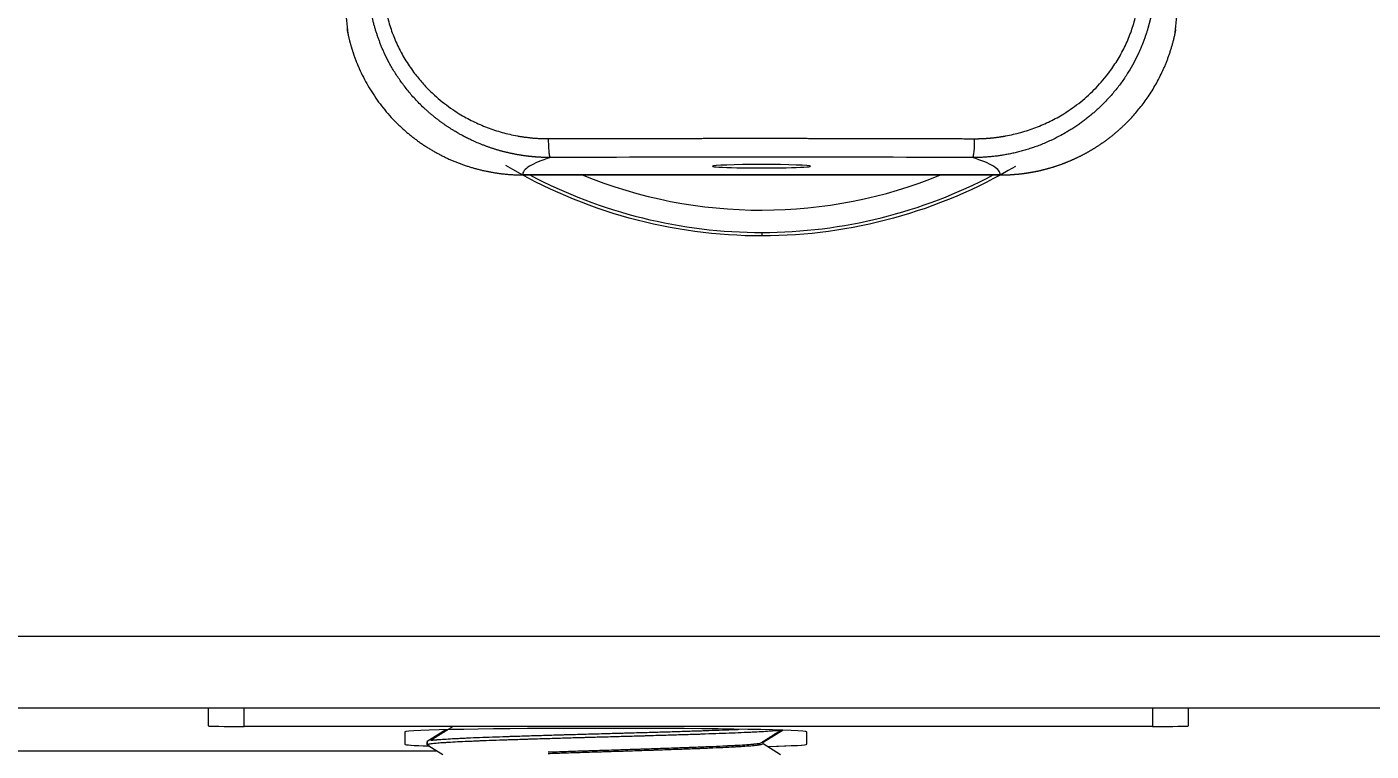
# Model space of a CAD drawing. Header units: millimetres. Extents: x 13235 to 13829, y -4257 to -3417.
# Drawn here: x 13432.03 to 13450.84, y -3957.23 to -3947.09 of the extents above; entities that cross this region are included whole.
import ezdxf

# ---------------------------------------------------------------- set-up
doc = ezdxf.new("R2010")
doc.units = ezdxf.units.MM
doc.header["$LTSCALE"] = 0.1
doc.layers.get('0').update_dxf_attribs({"lineweight": 15})
doc.layers.add('DIM', color=3, linetype='Continuous', lineweight=9)
doc.styles.add('ARIAL', font='arial.ttf')
doc.dimstyles.new('사본 ISO-25', dxfattribs={"dimtxt": 4, "dimasz": 3.5, "dimexe": 0.5, "dimexo": 0.625, "dimgap": 1.5, "dimtad": 1, "dimtih": 1, "dimtoh": 1, "dimdec": 1, "dimlfac": 4, "dimdsep": 46, "dimtxsty": 'ARIAL', "dimcen": 0, "dimclrd": 3, "dimclre": 3, "dimclrt": 3, "dimadec": 1, "dimazin": 0, "dimtfac": 1, "dimtdec": 1, "dimtmove": 0, "dimatfit": 3, "dimfxl": 1.25, "dimtfill": 1, "dimarcsym": 0})

# ---------------------------------------------------------------- blocks, each defined once
blk = doc.blocks.new('*D105')
at = {"layer": 'Defpoints', "color": 0, "transparency": 16777216}
for p in [(13444.485, -3661.544), (13548.025, -4163.6), (13562.32, -4163.6)]:
    blk.add_point(p, dxfattribs=at)
at = {"layer": 'DIM', "color": 3, "lineweight": -2, "transparency": 16777216}
for p, q in [((13445.11, -3661.544), (13562.82, -3661.544)), ((13562.32, -3665.044), (13562.32, -3909.631)), ((13562.32, -4160.1), (13562.32, -3917.875)), ((13548.65, -4163.6), (13562.82, -4163.6))]:
    blk.add_line(p, q, dxfattribs=at)
at = {"layer": 'DIM', "color": 3, "transparency": 16777216}
for points in [[(13561.736, -3665.044), (13562.903, -3665.044), (13562.32, -3661.544)], [(13561.736, -4160.1), (13562.903, -4160.1), (13562.32, -4163.6)]]:
    blk.add_solid(points, dxfattribs=at)
at = {"layer": 'DIM', "color": 3, "transparency": 16777216, "insert": (13562.32, -3913.753), "char_height": 4, "attachment_point": 5, "style": 'ARIAL', "bg_fill": 3, "box_fill_scale": 1.1, "bg_fill_color": 256, "bg_fill_true_color": 13158600, "bg_fill_transparency": 0}
blk.add_mtext('(2280)', dxfattribs=at)
blk = doc.blocks.new('*D95')
at = {"layer": 'Defpoints', "color": 0, "transparency": 16777216}
for p in [(13473.559, -3929.403), (13428.922, -4163.6), (13516.972, -4163.6)]:
    blk.add_point(p, dxfattribs=at)
at = {"layer": 'DIM', "color": 3, "lineweight": -2, "transparency": 16777216}
for p, q in [((13474.184, -3929.403), (13517.472, -3929.403)), ((13516.972, -3932.903), (13516.972, -4042.959)), ((13516.972, -4160.1), (13516.972, -4050.044)), ((13429.547, -4163.6), (13517.472, -4163.6))]:
    blk.add_line(p, q, dxfattribs=at)
at = {"layer": 'DIM', "color": 3, "transparency": 16777216}
for points in [[(13516.389, -3932.903), (13517.556, -3932.903), (13516.972, -3929.403)], [(13516.389, -4160.1), (13517.556, -4160.1), (13516.972, -4163.6)]]:
    blk.add_solid(points, dxfattribs=at)
at = {"layer": 'DIM', "color": 3, "transparency": 16777216, "insert": (13516.972, -4046.502), "char_height": 4, "attachment_point": 5, "style": 'ARIAL', "bg_fill": 3, "box_fill_scale": 1.1, "bg_fill_color": 256, "bg_fill_true_color": 13158600, "bg_fill_transparency": 0}
blk.add_mtext('977.5', dxfattribs=at)

msp = doc.modelspace()

# ---------------------------------------------------------------- linework, layer by layer
at = {"linetype": 'Continuous', "lineweight": 18}
msp.add_line((13438.97, -3949.166), (13438.97, -3949.165), dxfattribs=at)
at = {"linetype": 'Continuous', "lineweight": 13}
for p, q in [((13442.323, -3950.02), (13442.323, -3949.972)), ((13437.776, -3957.231), (13349.468, -3957.231))]:
    msp.add_line(p, q, dxfattribs=at)
at = {"linetype": 'Continuous', "lineweight": 18, "extrusion": (0, 0, -1)}
msp.add_arc((-13442.312, -3943.045), 6.975, 269.9175, 300.8688, dxfattribs=at)
at = {"linetype": 'Continuous', "lineweight": 13}
msp.add_arc((13442.312, -3943.045), 6.926, 242.0823, 270.0835, dxfattribs=at)
at = {"linetype": 'Continuous', "lineweight": 18}
msp.add_arc((13442.312, -3943.045), 6.614, 247.7304, 270.1013, dxfattribs=at)
for start_param, end_param in [(3.141593, 6.283185), (0, 3.141593)]:
    msp.add_ellipse((13442.312, -3949.044), major_axis=(-0.687, 0), ratio=0.034921, start_param=start_param, end_param=end_param, dxfattribs=at)
at = {"linetype": 'Continuous', "lineweight": 13}
for points, knots in [([(13437.015, -3946.508), (13437.015, -3946.512), (13437.015, -3946.519), (13437.015, -3946.53), (13437.016, -3946.541), (13437.017, -3946.552), (13437.017, -3946.563), (13437.018, -3946.574), (13437.019, -3946.585), (13437.02, -3946.596), (13437.02, -3946.607), (13437.021, -3946.618), (13437.022, -3946.629), (13437.023, -3946.64), (13437.025, -3946.651), (13437.026, -3946.662), (13437.027, -3946.673), (13437.028, -3946.684), (13437.03, -3946.695), (13437.031, -3946.706), (13437.032, -3946.716), (13437.034, -3946.727), (13437.035, -3946.738), (13437.037, -3946.749), (13437.039, -3946.76), (13437.04, -3946.771), (13437.042, -3946.782), (13437.044, -3946.793), (13437.046, -3946.803), (13437.048, -3946.814), (13437.05, -3946.825), (13437.052, -3946.836), (13437.054, -3946.847), (13437.056, -3946.858), (13437.058, -3946.868), (13437.061, -3946.879), (13437.063, -3946.89), (13437.065, -3946.901), (13437.068, -3946.911), (13437.07, -3946.922), (13437.073, -3946.933), (13437.083, -3946.975), (13437.103, -3947.049), (13437.137, -3947.152), (13437.176, -3947.254), (13437.22, -3947.353), (13437.269, -3947.45), (13437.323, -3947.545), (13437.382, -3947.637), (13437.44, -3947.721), (13437.498, -3947.795), (13437.553, -3947.862), (13437.611, -3947.926), (13437.672, -3947.988), (13437.75, -3948.061), (13437.845, -3948.143), (13437.962, -3948.231), (13438.073, -3948.304), (13438.178, -3948.365), (13438.275, -3948.415), (13438.374, -3948.461), (13438.475, -3948.502), (13438.578, -3948.539), (13438.683, -3948.571), (13438.789, -3948.598), (13438.869, -3948.615), (13438.921, -3948.624), (13438.945, -3948.628), (13438.969, -3948.632), (13438.994, -3948.635), (13439.018, -3948.638), (13439.042, -3948.641), (13439.066, -3948.644), (13439.09, -3948.647), (13439.115, -3948.649), (13439.139, -3948.651), (13439.163, -3948.653), (13439.188, -3948.654), (13439.212, -3948.656), (13439.236, -3948.657), (13439.261, -3948.657), (13439.285, -3948.658), (13439.31, -3948.658), (13439.326, -3948.658), (13439.334, -3948.658)], [0, 0, 0, 0, 0.003129, 0.006256, 0.009383, 0.012509, 0.015634, 0.018759, 0.021883, 0.025007, 0.02813, 0.031253, 0.034376, 0.037499, 0.040621, 0.043744, 0.046867, 0.04999, 0.053113, 0.056237, 0.059361, 0.062486, 0.065611, 0.068737, 0.071864, 0.074992, 0.078121, 0.08125, 0.084381, 0.087513, 0.090647, 0.093781, 0.096917, 0.100055, 0.103195, 0.106336, 0.109479, 0.112623, 0.11577, 0.118919, 0.12207, 0.125223, 0.156188, 0.187115, 0.218082, 0.249169, 0.280258, 0.311391, 0.342644, 0.37409, 0.39884, 0.423612, 0.448443, 0.47337, 0.49843, 0.540236, 0.581983, 0.623833, 0.655107, 0.686319, 0.717535, 0.748821, 0.780328, 0.811732, 0.843097, 0.874489, 0.881489, 0.888481, 0.895468, 0.902449, 0.909425, 0.916397, 0.923365, 0.930331, 0.937295, 0.944257, 0.951219, 0.958181, 0.965145, 0.972109, 0.979077, 0.986047, 0.993021, 1, 1, 1, 1]), ([(13439.36, -3948.922), (13439.355, -3948.922), (13439.347, -3948.922), (13439.334, -3948.922), (13439.321, -3948.922), (13439.308, -3948.922), (13439.295, -3948.922), (13439.282, -3948.921), (13439.268, -3948.921), (13439.255, -3948.921), (13439.241, -3948.92), (13439.227, -3948.919), (13439.213, -3948.919), (13439.199, -3948.918), (13439.185, -3948.917), (13439.171, -3948.916), (13439.156, -3948.915), (13439.142, -3948.914), (13439.127, -3948.913), (13439.112, -3948.911), (13439.097, -3948.91), (13439.082, -3948.908), (13439.067, -3948.907), (13439.051, -3948.905), (13439.036, -3948.903), (13439.02, -3948.901), (13439.004, -3948.899), (13438.988, -3948.897), (13438.972, -3948.894), (13438.956, -3948.892), (13438.94, -3948.889), (13438.923, -3948.887), (13438.907, -3948.884), (13438.89, -3948.881), (13438.873, -3948.878), (13438.856, -3948.874), (13438.839, -3948.871), (13438.822, -3948.867), (13438.805, -3948.864), (13438.787, -3948.86), (13438.77, -3948.856), (13438.752, -3948.852), (13438.734, -3948.848), (13438.716, -3948.843), (13438.698, -3948.838), (13438.68, -3948.834), (13438.662, -3948.829), (13438.643, -3948.824), (13438.625, -3948.818), (13438.606, -3948.813), (13438.588, -3948.807), (13438.569, -3948.801), (13438.55, -3948.795), (13438.531, -3948.789), (13438.512, -3948.782), (13438.493, -3948.776), (13438.474, -3948.769), (13438.454, -3948.762), (13438.435, -3948.755), (13438.395, -3948.739), (13438.337, -3948.716), (13438.265, -3948.683), (13438.201, -3948.653), (13438.147, -3948.625), (13438.1, -3948.6), (13438.062, -3948.578), (13438.032, -3948.56), (13438.01, -3948.547), (13437.996, -3948.538), (13437.984, -3948.531), (13437.971, -3948.523), (13437.955, -3948.513), (13437.94, -3948.503), (13437.924, -3948.493), (13437.909, -3948.482), (13437.894, -3948.472), (13437.879, -3948.462), (13437.865, -3948.452), (13437.851, -3948.442), (13437.836, -3948.431), (13437.822, -3948.421), (13437.809, -3948.411), (13437.795, -3948.401), (13437.782, -3948.391), (13437.769, -3948.38), (13437.756, -3948.37), (13437.743, -3948.36), (13437.73, -3948.35), (13437.718, -3948.34), (13437.706, -3948.33), (13437.693, -3948.32), (13437.682, -3948.31), (13437.67, -3948.3), (13437.658, -3948.29), (13437.647, -3948.28), (13437.636, -3948.27), (13437.625, -3948.26), (13437.614, -3948.25), (13437.564, -3948.204), (13437.479, -3948.12), (13437.367, -3947.992), (13437.268, -3947.862), (13437.18, -3947.73), (13437.103, -3947.599), (13437.055, -3947.502), (13437.028, -3947.443), (13437.017, -3947.42), (13437.007, -3947.397), (13436.998, -3947.374), (13436.988, -3947.351), (13436.979, -3947.328), (13436.97, -3947.305), (13436.961, -3947.281), (13436.953, -3947.258), (13436.945, -3947.235), (13436.937, -3947.211), (13436.929, -3947.188), (13436.921, -3947.164), (13436.914, -3947.141), (13436.907, -3947.117), (13436.9, -3947.093), (13436.894, -3947.07), (13436.887, -3947.046), (13436.881, -3947.022), (13436.876, -3946.998), (13436.87, -3946.975), (13436.865, -3946.951), (13436.86, -3946.927), (13436.855, -3946.903), (13436.851, -3946.88), (13436.846, -3946.856), (13436.842, -3946.832), (13436.838, -3946.808), (13436.835, -3946.785), (13436.832, -3946.761), (13436.828, -3946.737), (13436.826, -3946.713), (13436.823, -3946.69), (13436.821, -3946.666), (13436.819, -3946.643), (13436.817, -3946.619), (13436.815, -3946.596), (13436.814, -3946.572), (13436.812, -3946.549), (13436.812, -3946.533), (13436.811, -3946.525)], [0, 0, 0, 0, 0.003254, 0.006543, 0.009866, 0.013224, 0.016617, 0.020045, 0.023508, 0.027006, 0.03054, 0.034109, 0.037714, 0.041355, 0.045032, 0.048745, 0.052493, 0.056279, 0.0601, 0.063958, 0.067853, 0.071785, 0.075753, 0.079759, 0.083801, 0.087882, 0.091999, 0.096154, 0.100347, 0.104578, 0.108847, 0.113154, 0.117499, 0.121883, 0.126306, 0.130767, 0.135267, 0.139805, 0.144383, 0.148999, 0.153654, 0.158349, 0.163082, 0.167854, 0.172666, 0.177517, 0.182407, 0.187336, 0.192305, 0.197313, 0.202361, 0.207448, 0.212575, 0.217741, 0.222947, 0.228193, 0.233479, 0.238805, 0.24417, 0.249576, 0.272229, 0.292697, 0.310933, 0.326903, 0.340579, 0.351939, 0.360969, 0.367656, 0.371994, 0.373976, 0.378854, 0.383693, 0.388494, 0.393255, 0.397977, 0.40266, 0.407303, 0.411906, 0.416469, 0.420992, 0.425474, 0.429916, 0.434317, 0.438677, 0.442997, 0.447275, 0.451512, 0.455708, 0.459862, 0.463975, 0.468046, 0.472075, 0.476063, 0.480008, 0.483912, 0.487773, 0.491593, 0.49537, 0.499105, 0.544465, 0.588428, 0.630909, 0.671842, 0.711188, 0.748917, 0.755394, 0.761863, 0.768325, 0.774779, 0.781225, 0.787664, 0.794094, 0.800515, 0.806928, 0.813332, 0.819727, 0.826113, 0.832489, 0.838855, 0.84521, 0.851555, 0.85789, 0.864213, 0.870524, 0.876824, 0.883111, 0.889386, 0.895648, 0.901897, 0.908133, 0.914356, 0.920566, 0.926762, 0.932945, 0.939114, 0.945269, 0.95141, 0.957537, 0.963649, 0.969746, 0.975828, 0.981895, 0.987946, 0.993981, 1, 1, 1, 1]), ([(13439.36, -3948.922), (13439.23, -3948.963), (13439.082, -3949.023), (13438.985, -3949.105), (13438.969, -3949.145), (13438.97, -3949.165)], [0, 0, 0, 0, 0.5, 0.753001, 1, 1, 1, 1])]:
    msp.add_open_spline(points, degree=3, knots=knots, dxfattribs=at)
at = {"linetype": 'Continuous', "lineweight": 18}
msp.add_open_spline([(13436.476, -3946.699), (13436.525, -3947.188)], degree=1, dxfattribs=at)
for points, knots in [([(13436.513, -3947.127), (13436.513, -3947.127), (13436.514, -3947.132), (13436.516, -3947.141), (13436.518, -3947.153), (13436.521, -3947.166), (13436.523, -3947.178), (13436.526, -3947.191), (13436.529, -3947.203), (13436.531, -3947.216), (13436.534, -3947.228), (13436.537, -3947.241), (13436.54, -3947.253), (13436.543, -3947.266), (13436.546, -3947.278), (13436.55, -3947.291), (13436.553, -3947.304), (13436.556, -3947.316), (13436.56, -3947.329), (13436.563, -3947.341), (13436.567, -3947.354), (13436.57, -3947.366), (13436.574, -3947.379), (13436.578, -3947.391), (13436.582, -3947.404), (13436.586, -3947.417), (13436.59, -3947.429), (13436.594, -3947.442), (13436.598, -3947.454), (13436.602, -3947.467), (13436.606, -3947.479), (13436.611, -3947.492), (13436.615, -3947.504), (13436.62, -3947.517), (13436.624, -3947.529), (13436.629, -3947.542), (13436.633, -3947.554), (13436.638, -3947.567), (13436.643, -3947.579), (13436.648, -3947.591), (13436.653, -3947.604), (13436.658, -3947.616), (13436.663, -3947.629), (13436.668, -3947.641), (13436.674, -3947.653), (13436.679, -3947.666), (13436.7, -3947.714), (13436.741, -3947.799), (13436.805, -3947.917), (13436.876, -3948.033), (13436.954, -3948.146), (13437.04, -3948.256), (13437.132, -3948.361), (13437.203, -3948.435), (13437.25, -3948.48), (13437.27, -3948.499), (13437.29, -3948.517), (13437.311, -3948.535), (13437.331, -3948.553), (13437.352, -3948.571), (13437.372, -3948.588), (13437.393, -3948.606), (13437.415, -3948.623), (13437.436, -3948.639), (13437.457, -3948.656), (13437.479, -3948.672), (13437.501, -3948.688), (13437.523, -3948.704), (13437.545, -3948.719), (13437.567, -3948.735), (13437.589, -3948.75), (13437.612, -3948.764), (13437.635, -3948.779), (13437.657, -3948.793), (13437.68, -3948.807), (13437.703, -3948.821), (13437.726, -3948.834), (13437.749, -3948.847), (13437.773, -3948.86), (13437.796, -3948.873), (13437.82, -3948.885), (13437.843, -3948.897), (13437.867, -3948.909), (13437.89, -3948.92), (13437.914, -3948.932), (13437.938, -3948.943), (13437.962, -3948.953), (13437.986, -3948.964), (13438.01, -3948.974), (13438.034, -3948.984), (13438.058, -3948.993), (13438.083, -3949.003), (13438.107, -3949.012), (13438.131, -3949.02), (13438.155, -3949.029), (13438.18, -3949.037), (13438.204, -3949.045), (13438.228, -3949.053), (13438.253, -3949.06), (13438.277, -3949.067), (13438.301, -3949.074), (13438.326, -3949.081), (13438.35, -3949.087), (13438.374, -3949.093), (13438.399, -3949.099), (13438.423, -3949.105), (13438.447, -3949.11), (13438.472, -3949.115), (13438.496, -3949.12), (13438.52, -3949.125), (13438.544, -3949.129), (13438.568, -3949.133), (13438.592, -3949.137), (13438.616, -3949.14), (13438.64, -3949.144), (13438.664, -3949.147), (13438.688, -3949.15), (13438.712, -3949.152), (13438.736, -3949.155), (13438.76, -3949.157), (13438.783, -3949.159), (13438.807, -3949.16), (13438.83, -3949.162), (13438.854, -3949.163), (13438.877, -3949.164), (13438.9, -3949.165), (13438.923, -3949.165), (13438.947, -3949.165), (13438.962, -3949.165), (13438.97, -3949.165)], [0, 0, 0, 0, 0.000374, 0.004048, 0.007728, 0.011414, 0.015106, 0.018804, 0.022508, 0.026218, 0.029933, 0.033654, 0.037381, 0.041114, 0.044852, 0.048595, 0.052345, 0.056099, 0.059859, 0.063624, 0.067394, 0.07117, 0.074951, 0.078737, 0.082528, 0.086324, 0.090125, 0.093931, 0.097742, 0.101558, 0.105378, 0.109204, 0.113034, 0.116868, 0.120708, 0.124552, 0.128401, 0.132254, 0.136112, 0.139974, 0.143841, 0.147712, 0.151587, 0.155467, 0.159352, 0.16324, 0.167133, 0.2054, 0.244204, 0.283495, 0.323227, 0.363348, 0.403795, 0.444505, 0.452378, 0.460248, 0.468116, 0.475979, 0.483839, 0.491695, 0.499546, 0.507391, 0.515231, 0.523065, 0.530892, 0.538711, 0.546523, 0.554327, 0.562122, 0.569909, 0.577685, 0.585452, 0.593208, 0.600953, 0.608687, 0.616409, 0.62412, 0.631818, 0.639504, 0.647176, 0.654835, 0.662481, 0.670112, 0.677729, 0.68533, 0.692917, 0.700487, 0.708041, 0.715578, 0.723099, 0.730601, 0.738086, 0.745552, 0.753, 0.760429, 0.767839, 0.77523, 0.782601, 0.789953, 0.797285, 0.804597, 0.811888, 0.819158, 0.826407, 0.833635, 0.840841, 0.848024, 0.855185, 0.862324, 0.869439, 0.87653, 0.883598, 0.890642, 0.897662, 0.904658, 0.91163, 0.918578, 0.925501, 0.9324, 0.939275, 0.946124, 0.952949, 0.959748, 0.966522, 0.97327, 0.979992, 0.986688, 0.993357, 1, 1, 1, 1]), ([(13439.36, -3948.922), (13439.357, -3948.921), (13439.35, -3948.908), (13439.341, -3948.846), (13439.335, -3948.753), (13439.334, -3948.688), (13439.334, -3948.658)], [0, 0, 0, 0, 0.249998, 0.499998, 0.749999, 1, 1, 1, 1])]:
    msp.add_open_spline(points, degree=3, knots=knots, dxfattribs=at)

# ---------------------------------------------------------------- dimensions: what is measured, and where the dimension line sits
at = {"layer": 'DIM'}
dim = msp.add_linear_dim(base=(13562.32, -4163.6), p1=(13444.485, -3661.544), p2=(13548.025, -4163.6), angle=90, text='(2280)', dimstyle='사본 ISO-25', override={"dimtxt": 4, "dimtad": 0}, dxfattribs=at)
dim.commit()
dim.dimension.update_dxf_attribs({"geometry": '*D105', "text_midpoint": (13562.32, -3913.753), "dimtype": 160})

# ---------------------------------------------------------------- next in the draw order: linework, layer by layer
at = {"linetype": 'Continuous', "lineweight": 13}
for p, q in [((13445.654, -3949.166), (13438.97, -3949.165)), ((13472.889, -3955.626), (13352.53, -3955.626)), ((13472.889, -3955.626), (13352.53, -3955.626)), ((13352.53, -3956.626), (13472.889, -3956.626))]:
    msp.add_line(p, q, dxfattribs=at)
at = {"linetype": 'Continuous', "lineweight": 18}
for p in [(13438.97, -3949.166), (13445.654, -3949.166)]:
    msp.add_line(p, (13445.654, -3949.166), dxfattribs=at)
at = {"linetype": 'Continuous', "lineweight": 18, "extrusion": (0, 0, -1)}
msp.add_arc((-13442.312, -3943.045), 6.975, 239.3764, 269.9175, dxfattribs=at)
at = {"linetype": 'Continuous', "lineweight": 13}
msp.add_arc((13442.312, -3943.045), 6.926, 270.0835, 297.9048, dxfattribs=at)
at = {"linetype": 'Continuous', "lineweight": 18}
msp.add_arc((13442.312, -3943.045), 6.614, 270.1013, 292.2566, dxfattribs=at)
at = {"linetype": 'Continuous', "lineweight": 13}
for points, knots in [([(13445.289, -3948.659), (13445.294, -3948.659), (13445.302, -3948.659), (13445.315, -3948.659), (13445.327, -3948.659), (13445.34, -3948.659), (13445.353, -3948.658), (13445.365, -3948.658), (13445.378, -3948.658), (13445.391, -3948.657), (13445.403, -3948.657), (13445.416, -3948.656), (13445.428, -3948.655), (13445.441, -3948.655), (13445.454, -3948.654), (13445.466, -3948.653), (13445.479, -3948.652), (13445.491, -3948.651), (13445.504, -3948.65), (13445.516, -3948.649), (13445.529, -3948.648), (13445.542, -3948.647), (13445.554, -3948.645), (13445.567, -3948.644), (13445.579, -3948.642), (13445.592, -3948.641), (13445.604, -3948.639), (13445.617, -3948.638), (13445.629, -3948.636), (13445.642, -3948.634), (13445.654, -3948.632), (13445.667, -3948.63), (13445.679, -3948.628), (13445.692, -3948.626), (13445.704, -3948.624), (13445.716, -3948.622), (13445.761, -3948.614), (13445.837, -3948.598), (13445.943, -3948.571), (13446.048, -3948.539), (13446.151, -3948.503), (13446.252, -3948.461), (13446.351, -3948.415), (13446.448, -3948.365), (13446.553, -3948.304), (13446.664, -3948.23), (13446.78, -3948.143), (13446.89, -3948.049), (13446.994, -3947.947), (13447.092, -3947.839), (13447.174, -3947.735), (13447.244, -3947.636), (13447.302, -3947.544), (13447.356, -3947.45), (13447.405, -3947.352), (13447.449, -3947.253), (13447.488, -3947.15), (13447.522, -3947.047), (13447.543, -3946.969), (13447.555, -3946.919), (13447.56, -3946.896), (13447.565, -3946.874), (13447.569, -3946.851), (13447.574, -3946.829), (13447.578, -3946.806), (13447.582, -3946.784), (13447.585, -3946.761), (13447.589, -3946.738), (13447.592, -3946.716), (13447.595, -3946.693), (13447.598, -3946.67), (13447.6, -3946.647), (13447.602, -3946.624), (13447.604, -3946.601), (13447.606, -3946.579), (13447.607, -3946.556), (13447.609, -3946.533), (13447.609, -3946.517), (13447.61, -3946.51)], [0, 0, 0, 0, 0.003614, 0.007226, 0.010837, 0.014446, 0.018054, 0.021661, 0.025267, 0.028871, 0.032475, 0.036077, 0.039679, 0.043281, 0.046882, 0.050482, 0.054082, 0.057682, 0.061281, 0.064881, 0.068481, 0.072081, 0.075681, 0.079281, 0.082882, 0.086484, 0.090086, 0.093689, 0.097293, 0.100897, 0.104503, 0.10811, 0.111718, 0.115328, 0.118939, 0.122552, 0.126166, 0.157616, 0.188982, 0.220331, 0.251729, 0.28309, 0.314385, 0.345678, 0.377037, 0.418749, 0.460325, 0.501927, 0.543703, 0.58535, 0.627038, 0.658253, 0.689312, 0.72029, 0.751263, 0.782623, 0.813793, 0.844852, 0.875878, 0.88244, 0.888994, 0.895542, 0.902083, 0.90862, 0.915151, 0.921679, 0.928204, 0.934727, 0.941248, 0.947769, 0.95429, 0.960811, 0.967334, 0.97386, 0.980388, 0.986921, 0.993458, 1, 1, 1, 1]), ([(13447.813, -3946.526), (13447.812, -3946.531), (13447.812, -3946.539), (13447.812, -3946.551), (13447.811, -3946.564), (13447.81, -3946.576), (13447.81, -3946.589), (13447.809, -3946.601), (13447.808, -3946.614), (13447.807, -3946.626), (13447.806, -3946.639), (13447.805, -3946.651), (13447.804, -3946.664), (13447.802, -3946.676), (13447.801, -3946.689), (13447.8, -3946.701), (13447.798, -3946.714), (13447.797, -3946.727), (13447.795, -3946.739), (13447.794, -3946.752), (13447.792, -3946.764), (13447.79, -3946.777), (13447.789, -3946.79), (13447.787, -3946.802), (13447.785, -3946.815), (13447.783, -3946.827), (13447.781, -3946.84), (13447.778, -3946.853), (13447.776, -3946.865), (13447.774, -3946.878), (13447.772, -3946.891), (13447.769, -3946.903), (13447.767, -3946.916), (13447.764, -3946.929), (13447.761, -3946.941), (13447.759, -3946.954), (13447.756, -3946.967), (13447.753, -3946.979), (13447.75, -3946.992), (13447.747, -3947.005), (13447.744, -3947.017), (13447.741, -3947.03), (13447.738, -3947.042), (13447.734, -3947.055), (13447.731, -3947.068), (13447.728, -3947.08), (13447.724, -3947.093), (13447.721, -3947.106), (13447.717, -3947.118), (13447.713, -3947.131), (13447.709, -3947.143), (13447.706, -3947.156), (13447.702, -3947.168), (13447.698, -3947.181), (13447.694, -3947.194), (13447.689, -3947.206), (13447.685, -3947.219), (13447.681, -3947.231), (13447.677, -3947.244), (13447.672, -3947.256), (13447.668, -3947.269), (13447.663, -3947.281), (13447.659, -3947.293), (13447.654, -3947.306), (13447.649, -3947.318), (13447.644, -3947.331), (13447.639, -3947.343), (13447.634, -3947.355), (13447.629, -3947.368), (13447.624, -3947.38), (13447.619, -3947.392), (13447.614, -3947.405), (13447.608, -3947.417), (13447.603, -3947.429), (13447.598, -3947.441), (13447.592, -3947.453), (13447.568, -3947.505), (13447.521, -3947.598), (13447.445, -3947.729), (13447.358, -3947.861), (13447.258, -3947.991), (13447.146, -3948.119), (13447.051, -3948.213), (13446.982, -3948.277), (13446.94, -3948.313), (13446.896, -3948.349), (13446.85, -3948.386), (13446.801, -3948.423), (13446.75, -3948.459), (13446.696, -3948.496), (13446.651, -3948.525), (13446.607, -3948.552), (13446.554, -3948.583), (13446.47, -3948.63), (13446.352, -3948.688), (13446.249, -3948.732), (13446.174, -3948.761), (13446.137, -3948.774), (13446.102, -3948.787), (13446.066, -3948.798), (13446.031, -3948.809), (13445.996, -3948.82), (13445.961, -3948.83), (13445.927, -3948.839), (13445.894, -3948.847), (13445.86, -3948.855), (13445.827, -3948.863), (13445.795, -3948.87), (13445.763, -3948.876), (13445.731, -3948.882), (13445.7, -3948.887), (13445.669, -3948.892), (13445.639, -3948.897), (13445.609, -3948.901), (13445.58, -3948.905), (13445.551, -3948.908), (13445.523, -3948.911), (13445.495, -3948.913), (13445.467, -3948.916), (13445.44, -3948.918), (13445.414, -3948.919), (13445.387, -3948.92), (13445.362, -3948.922), (13445.337, -3948.922), (13445.312, -3948.923), (13445.288, -3948.923), (13445.272, -3948.923), (13445.264, -3948.923)], [0, 0, 0, 0, 0.003194, 0.006393, 0.009597, 0.012806, 0.016019, 0.019237, 0.02246, 0.025687, 0.028918, 0.032155, 0.035395, 0.03864, 0.04189, 0.045144, 0.048402, 0.051664, 0.054931, 0.058202, 0.061477, 0.064757, 0.06804, 0.071328, 0.074619, 0.077915, 0.081215, 0.084519, 0.087827, 0.091138, 0.094454, 0.097774, 0.101098, 0.104425, 0.107756, 0.111092, 0.114431, 0.117774, 0.121121, 0.124471, 0.127825, 0.131183, 0.134545, 0.13791, 0.141278, 0.14465, 0.148026, 0.151404, 0.154786, 0.158172, 0.16156, 0.164952, 0.168346, 0.171744, 0.175145, 0.178549, 0.181956, 0.185365, 0.188778, 0.192193, 0.195611, 0.199032, 0.202456, 0.205882, 0.209312, 0.212743, 0.216177, 0.219614, 0.223054, 0.226496, 0.22994, 0.233387, 0.236836, 0.240288, 0.243742, 0.247198, 0.250657, 0.288238, 0.327499, 0.368412, 0.41094, 0.455017, 0.500558, 0.51422, 0.528439, 0.543211, 0.558532, 0.574396, 0.590795, 0.607723, 0.62517, 0.632012, 0.64802, 0.673116, 0.707153, 0.749881, 0.759993, 0.769964, 0.779795, 0.789485, 0.799036, 0.808448, 0.817721, 0.826855, 0.835851, 0.84471, 0.85343, 0.862014, 0.870461, 0.878772, 0.886947, 0.894987, 0.902893, 0.910665, 0.918306, 0.925815, 0.933194, 0.940444, 0.947564, 0.954557, 0.961424, 0.968164, 0.974778, 0.981268, 0.987635, 0.993878, 1, 1, 1, 1]), ([(13439.334, -3948.658), (13439.347, -3948.658), (13439.374, -3948.658), (13439.413, -3948.658), (13439.453, -3948.658), (13439.493, -3948.658), (13439.532, -3948.658), (13439.572, -3948.657), (13439.612, -3948.657), (13439.651, -3948.657), (13439.691, -3948.657), (13439.731, -3948.657), (13439.77, -3948.657), (13439.81, -3948.657), (13439.85, -3948.657), (13439.89, -3948.656), (13439.929, -3948.656), (13439.969, -3948.656), (13440.009, -3948.656), (13440.048, -3948.656), (13440.088, -3948.656), (13440.128, -3948.656), (13440.167, -3948.656), (13440.207, -3948.656), (13440.247, -3948.656), (13440.287, -3948.655), (13440.326, -3948.655), (13440.366, -3948.655), (13440.406, -3948.655), (13440.445, -3948.655), (13440.485, -3948.655), (13440.525, -3948.655), (13440.565, -3948.655), (13440.604, -3948.655), (13440.644, -3948.655), (13440.684, -3948.655), (13440.723, -3948.655), (13440.763, -3948.654), (13440.803, -3948.654), (13440.843, -3948.654), (13440.882, -3948.654), (13440.922, -3948.654), (13440.962, -3948.654), (13441.001, -3948.654), (13441.041, -3948.654), (13441.081, -3948.654), (13441.121, -3948.654), (13441.16, -3948.654), (13441.2, -3948.654), (13441.24, -3948.654), (13441.28, -3948.654), (13441.319, -3948.654), (13441.359, -3948.654), (13441.399, -3948.654), (13441.438, -3948.654), (13441.478, -3948.654), (13441.518, -3948.653), (13441.558, -3948.653), (13441.597, -3948.653), (13441.637, -3948.653), (13441.677, -3948.653), (13441.716, -3948.653), (13441.756, -3948.653), (13441.796, -3948.653), (13441.835, -3948.653), (13441.875, -3948.653), (13441.915, -3948.653), (13441.955, -3948.653), (13441.994, -3948.653), (13442.034, -3948.653), (13442.074, -3948.653), (13442.113, -3948.653), (13442.153, -3948.653), (13442.193, -3948.653), (13442.232, -3948.653), (13442.272, -3948.653), (13442.327, -3948.653), (13442.397, -3948.653), (13442.482, -3948.653), (13442.567, -3948.653), (13442.652, -3948.653), (13442.737, -3948.653), (13442.822, -3948.653), (13442.907, -3948.653), (13442.992, -3948.654), (13443.077, -3948.654), (13443.163, -3948.654), (13443.248, -3948.654), (13443.333, -3948.654), (13443.418, -3948.654), (13443.503, -3948.654), (13443.588, -3948.654), (13443.673, -3948.654), (13443.758, -3948.655), (13443.843, -3948.655), (13443.929, -3948.655), (13444.014, -3948.655), (13444.099, -3948.655), (13444.184, -3948.656), (13444.269, -3948.656), (13444.354, -3948.656), (13444.439, -3948.656), (13444.524, -3948.656), (13444.609, -3948.657), (13444.694, -3948.657), (13444.779, -3948.657), (13444.864, -3948.657), (13444.949, -3948.658), (13445.035, -3948.658), (13445.12, -3948.658), (13445.205, -3948.659), (13445.261, -3948.659), (13445.289, -3948.659)], [0, 0, 0, 0, 0.006682, 0.013364, 0.020045, 0.026726, 0.033406, 0.040086, 0.046766, 0.053445, 0.060124, 0.066802, 0.07348, 0.080158, 0.086835, 0.093512, 0.100188, 0.106864, 0.113539, 0.120214, 0.126889, 0.133563, 0.140237, 0.14691, 0.153583, 0.160256, 0.166928, 0.173599, 0.180271, 0.186941, 0.193612, 0.200282, 0.206951, 0.213621, 0.220289, 0.226958, 0.233626, 0.240293, 0.24696, 0.253627, 0.260293, 0.266959, 0.273624, 0.280289, 0.286954, 0.293618, 0.300282, 0.306945, 0.313608, 0.320271, 0.326933, 0.333594, 0.340256, 0.346916, 0.353577, 0.360237, 0.366896, 0.373555, 0.380214, 0.386872, 0.39353, 0.400188, 0.406845, 0.413502, 0.420158, 0.426814, 0.433469, 0.440124, 0.446779, 0.453433, 0.460086, 0.46674, 0.473393, 0.480045, 0.486697, 0.493349, 0.5, 0.514253, 0.528508, 0.542765, 0.557024, 0.571285, 0.585548, 0.599813, 0.614079, 0.628348, 0.642618, 0.656891, 0.671165, 0.685441, 0.699719, 0.713999, 0.728281, 0.742565, 0.75685, 0.771138, 0.785428, 0.799719, 0.814012, 0.828308, 0.842605, 0.856904, 0.871205, 0.885508, 0.899813, 0.914119, 0.928428, 0.942739, 0.957051, 0.971365, 0.985682, 1, 1, 1, 1]), ([(13445.654, -3949.166), (13445.654, -3949.146), (13445.639, -3949.106), (13445.542, -3949.024), (13445.394, -3948.963), (13445.264, -3948.923)], [0, 0, 0, 0, 0.247001, 0.500001, 1, 1, 1, 1])]:
    msp.add_open_spline(points, degree=3, knots=knots, dxfattribs=at)
at = {"linetype": 'Continuous', "lineweight": 18}
for points, degree in [([(13448.099, -3947.189), (13448.148, -3946.701)], 1), ([(13445.264, -3948.923), (13444.28, -3948.919), (13442.312, -3948.916), (13440.344, -3948.919), (13439.36, -3948.922)], 3)]:
    msp.add_open_spline(points, degree=degree, dxfattribs=at)
for points, knots in [([(13445.654, -3949.166), (13445.658, -3949.166), (13445.667, -3949.166), (13445.68, -3949.166), (13445.693, -3949.166), (13445.706, -3949.166), (13445.719, -3949.165), (13445.732, -3949.165), (13445.745, -3949.165), (13445.759, -3949.164), (13445.772, -3949.163), (13445.785, -3949.163), (13445.798, -3949.162), (13445.812, -3949.161), (13445.825, -3949.16), (13445.838, -3949.159), (13445.852, -3949.158), (13445.865, -3949.157), (13445.878, -3949.156), (13445.892, -3949.155), (13445.905, -3949.154), (13445.919, -3949.152), (13445.932, -3949.151), (13445.946, -3949.149), (13445.959, -3949.148), (13445.973, -3949.146), (13445.986, -3949.144), (13446, -3949.142), (13446.013, -3949.14), (13446.027, -3949.138), (13446.041, -3949.136), (13446.054, -3949.134), (13446.068, -3949.132), (13446.082, -3949.129), (13446.095, -3949.127), (13446.109, -3949.124), (13446.123, -3949.122), (13446.136, -3949.119), (13446.15, -3949.116), (13446.164, -3949.114), (13446.178, -3949.111), (13446.191, -3949.108), (13446.205, -3949.105), (13446.219, -3949.102), (13446.233, -3949.098), (13446.247, -3949.095), (13446.26, -3949.092), (13446.274, -3949.088), (13446.288, -3949.084), (13446.302, -3949.081), (13446.316, -3949.077), (13446.329, -3949.073), (13446.343, -3949.069), (13446.357, -3949.065), (13446.371, -3949.061), (13446.385, -3949.057), (13446.398, -3949.053), (13446.412, -3949.048), (13446.426, -3949.044), (13446.44, -3949.039), (13446.454, -3949.035), (13446.467, -3949.03), (13446.481, -3949.025), (13446.495, -3949.021), (13446.509, -3949.016), (13446.523, -3949.01), (13446.536, -3949.005), (13446.55, -3949), (13446.564, -3948.995), (13446.577, -3948.989), (13446.591, -3948.984), (13446.605, -3948.978), (13446.618, -3948.973), (13446.632, -3948.967), (13446.646, -3948.961), (13446.659, -3948.955), (13446.673, -3948.949), (13446.687, -3948.943), (13446.7, -3948.937), (13446.714, -3948.93), (13446.727, -3948.924), (13446.741, -3948.918), (13446.754, -3948.911), (13446.768, -3948.904), (13446.781, -3948.898), (13446.795, -3948.891), (13446.808, -3948.884), (13446.821, -3948.877), (13446.835, -3948.87), (13446.848, -3948.863), (13446.861, -3948.855), (13446.874, -3948.848), (13446.888, -3948.841), (13446.901, -3948.833), (13446.914, -3948.825), (13446.927, -3948.818), (13446.94, -3948.81), (13446.953, -3948.802), (13446.966, -3948.794), (13446.979, -3948.786), (13446.992, -3948.778), (13447.005, -3948.77), (13447.018, -3948.761), (13447.031, -3948.753), (13447.043, -3948.745), (13447.056, -3948.736), (13447.069, -3948.727), (13447.081, -3948.719), (13447.094, -3948.71), (13447.106, -3948.701), (13447.119, -3948.692), (13447.131, -3948.683), (13447.144, -3948.674), (13447.156, -3948.664), (13447.168, -3948.655), (13447.181, -3948.646), (13447.193, -3948.636), (13447.205, -3948.627), (13447.217, -3948.617), (13447.229, -3948.607), (13447.241, -3948.598), (13447.253, -3948.588), (13447.265, -3948.578), (13447.277, -3948.568), (13447.289, -3948.558), (13447.3, -3948.547), (13447.312, -3948.537), (13447.324, -3948.527), (13447.335, -3948.516), (13447.347, -3948.506), (13447.358, -3948.495), (13447.369, -3948.485), (13447.381, -3948.474), (13447.428, -3948.429), (13447.511, -3948.343), (13447.627, -3948.205), (13447.74, -3948.049), (13447.846, -3947.874), (13447.913, -3947.74), (13447.949, -3947.658), (13447.959, -3947.635), (13447.968, -3947.612), (13447.978, -3947.588), (13447.987, -3947.565), (13447.996, -3947.541), (13448.004, -3947.518), (13448.013, -3947.495), (13448.021, -3947.471), (13448.029, -3947.448), (13448.036, -3947.424), (13448.044, -3947.4), (13448.051, -3947.377), (13448.058, -3947.353), (13448.064, -3947.33), (13448.071, -3947.306), (13448.077, -3947.282), (13448.083, -3947.259), (13448.088, -3947.235), (13448.094, -3947.212), (13448.099, -3947.188), (13448.104, -3947.165), (13448.108, -3947.145), (13448.11, -3947.132), (13448.111, -3947.128)], [0, 0, 0, 0, 0.003749, 0.007507, 0.011273, 0.015049, 0.018833, 0.022625, 0.026427, 0.030237, 0.034055, 0.037882, 0.041717, 0.045561, 0.049414, 0.053274, 0.057143, 0.06102, 0.064906, 0.068799, 0.072701, 0.076611, 0.080529, 0.084456, 0.08839, 0.092332, 0.096283, 0.100241, 0.104208, 0.108182, 0.112165, 0.116155, 0.120153, 0.12416, 0.128174, 0.132196, 0.136226, 0.140264, 0.144309, 0.148362, 0.152423, 0.156491, 0.160567, 0.16465, 0.168741, 0.172838, 0.176943, 0.181056, 0.185175, 0.189301, 0.193435, 0.197575, 0.201722, 0.205876, 0.210037, 0.214204, 0.218379, 0.22256, 0.226747, 0.230941, 0.235142, 0.239349, 0.243562, 0.247782, 0.252008, 0.256241, 0.26048, 0.264725, 0.268976, 0.273233, 0.277497, 0.281766, 0.286042, 0.290323, 0.29461, 0.298902, 0.303201, 0.307504, 0.311814, 0.316128, 0.320448, 0.324773, 0.329103, 0.333439, 0.337779, 0.342124, 0.346474, 0.350829, 0.355188, 0.359552, 0.363921, 0.368294, 0.372671, 0.377053, 0.381439, 0.38583, 0.390224, 0.394623, 0.399025, 0.403432, 0.407843, 0.412257, 0.416675, 0.421097, 0.425522, 0.429952, 0.434384, 0.43882, 0.443259, 0.447701, 0.452146, 0.456595, 0.461046, 0.4655, 0.469957, 0.474416, 0.478878, 0.483343, 0.48781, 0.492279, 0.49675, 0.501224, 0.505699, 0.510177, 0.514656, 0.519137, 0.52362, 0.528104, 0.53259, 0.537078, 0.541566, 0.546056, 0.550548, 0.55504, 0.602703, 0.654474, 0.710169, 0.769538, 0.832269, 0.839581, 0.846878, 0.854159, 0.861425, 0.868676, 0.87591, 0.883128, 0.890329, 0.897514, 0.904682, 0.911832, 0.918965, 0.926081, 0.933178, 0.940256, 0.947316, 0.954357, 0.961378, 0.96838, 0.975361, 0.982322, 0.989262, 0.996181, 1, 1, 1, 1]), ([(13445.289, -3948.659), (13445.29, -3948.689), (13445.289, -3948.754), (13445.283, -3948.847), (13445.274, -3948.909), (13445.267, -3948.922), (13445.264, -3948.923)], [0, 0, 0, 0, 0.25, 0.5, 0.75, 1, 1, 1, 1])]:
    msp.add_open_spline(points, degree=3, knots=knots, dxfattribs=at)

# ---------------------------------------------------------------- next in the draw order: dimensions: what is measured, and where the dimension line sits
at = {"layer": 'DIM'}
dim = msp.add_linear_dim(base=(13516.972, -4163.6), p1=(13473.559, -3929.403), p2=(13428.922, -4163.6), angle=90, text='977.5', dimstyle='사본 ISO-25', override={"dimtad": 0}, dxfattribs=at)
dim.commit()
dim.dimension.update_dxf_attribs({"geometry": '*D95', "text_midpoint": (13516.972, -4046.502)})

# ---------------------------------------------------------------- next in the draw order: linework, layer by layer
at = {"linetype": 'Continuous', "lineweight": 13}
for p, q in [((13434.572, -3956.635), (13434.572, -3956.879)), ((13434.572, -3956.635), (13434.572, -3956.879)), ((13435.074, -3956.888), (13435.074, -3956.626)), ((13435.074, -3956.888), (13435.074, -3956.626)), ((13447.785, -3956.626), (13447.785, -3956.888)), ((13447.785, -3956.626), (13447.785, -3956.888)), ((13448.287, -3956.879), (13448.287, -3956.635)), ((13448.287, -3956.879), (13448.287, -3956.635)), ((13447.785, -3956.888), (13435.074, -3956.888)), ((13447.785, -3956.888), (13435.074, -3956.888)), ((13437.323, -3956.963), (13437.323, -3957.137)), ((13437.323, -3956.963), (13437.323, -3957.137)), ((13437.898, -3956.933), (13437.635, -3957.096)), ((13442.614, -3956.939), (13442.334, -3957.113)), ((13442.948, -3957.137), (13442.948, -3956.963)), ((13442.948, -3957.137), (13442.948, -3956.963)), ((13437.635, -3957.096), (13437.635, -3957.146)), ((13437.635, -3957.146), (13437.635, -3957.096)), ((13437.635, -3957.146), (13437.853, -3957.281)), ((13442.334, -3957.128), (13442.334, -3957.113)), ((13442.334, -3957.128), (13442.58, -3957.281))]:
    msp.add_line(p, q, dxfattribs=at)
for centre, major_axis, start_param, end_param in [((13435.074, -3956.879), (0.502, 0), 3.141593, 4.712389), ((13435.074, -3956.879), (0.502, 0), 3.141593, 4.712389), ((13440.135, -3956.963), (2.812, 0), 0.000009, 3.141595), ((13440.135, -3956.963), (2.812, 0), 0.000009, 3.141595), ((13447.785, -3956.879), (0.502, 0), 4.712389, 6.283185), ((13447.785, -3956.879), (0.502, 0), 4.712389, 6.283185), ((13440.135, -3957.137), (2.813, 0), 3.141583, 3.635553), ((13440.135, -3957.137), (2.813, 0), 3.141583, 3.644634), ((13440.135, -3957.137), (2.813, 0), 5.645448, 6.283195), ((13440.135, -3957.137), (2.813, 0), 5.666899, 6.283195)]:
    msp.add_ellipse(centre, major_axis=major_axis, ratio=0.017455, start_param=start_param, end_param=end_param, dxfattribs=at)
for points, knots in [([(13442.582, -3956.94), (13442.567, -3956.942), (13442.549, -3956.945), (13442.522, -3956.947), (13442.513, -3956.948), (13442.503, -3956.949), (13442.496, -3956.949), (13442.493, -3956.95), (13442.475, -3956.951), (13442.46, -3956.952), (13442.413, -3956.956), (13442.344, -3956.96), (13442.26, -3956.965), (13442.192, -3956.968), (13442.168, -3956.969), (13442.132, -3956.971), (13442.119, -3956.972), (13442.094, -3956.973), (13442.081, -3956.973), (13442.016, -3956.976), (13441.961, -3956.979), (13441.845, -3956.983), (13441.785, -3956.985), (13441.659, -3956.99), (13441.594, -3956.992), (13441.508, -3956.995), (13441.491, -3956.996), (13441.465, -3956.997), (13441.456, -3956.997), (13441.438, -3956.998), (13441.394, -3956.999), (13441.35, -3957), (13441.242, -3957.004), (13441.168, -3957.006), (13441.018, -3957.011), (13440.941, -3957.013), (13440.823, -3957.016), (13440.784, -3957.018), (13440.724, -3957.019), (13440.704, -3957.02), (13440.664, -3957.021), (13440.644, -3957.022), (13440.543, -3957.024), (13440.462, -3957.027), (13440.3, -3957.031), (13440.218, -3957.034), (13440.055, -3957.038), (13439.974, -3957.04), (13439.882, -3957.043), (13439.871, -3957.043), (13439.851, -3957.044), (13439.841, -3957.044), (13439.81, -3957.045), (13439.749, -3957.047), (13439.688, -3957.048), (13439.568, -3957.052), (13439.489, -3957.054), (13439.333, -3957.059), (13439.256, -3957.061), (13439.143, -3957.064), (13439.105, -3957.066), (13439.049, -3957.067), (13439.031, -3957.068), (13438.994, -3957.069), (13438.976, -3957.07), (13438.885, -3957.073), (13438.815, -3957.075), (13438.68, -3957.079), (13438.614, -3957.082), (13438.488, -3957.086), (13438.427, -3957.088), (13438.362, -3957.091), (13438.354, -3957.091), (13438.34, -3957.092), (13438.318, -3957.093), (13438.269, -3957.095), (13438.229, -3957.097), (13438.152, -3957.1), (13438.103, -3957.102), (13438.012, -3957.107), (13437.97, -3957.109), (13437.912, -3957.113), (13437.894, -3957.114), (13437.858, -3957.116), (13437.842, -3957.117), (13437.795, -3957.121), (13437.767, -3957.123), (13437.72, -3957.127), (13437.7, -3957.13), (13437.676, -3957.133), (13437.669, -3957.134), (13437.66, -3957.136), (13437.657, -3957.137), (13437.652, -3957.138), (13437.65, -3957.138), (13437.639, -3957.141), (13437.635, -3957.144), (13437.635, -3957.146)], [0, 0, 0, 0, 0.029889, 0.029889, 0.038252, 0.042434, 0.042434, 0.046615, 0.046615, 0.063341, 0.063341, 0.096794, 0.130246, 0.130246, 0.146972, 0.146972, 0.155335, 0.155335, 0.163698, 0.163698, 0.19715, 0.19715, 0.230602, 0.230602, 0.264054, 0.264054, 0.272417, 0.272417, 0.276599, 0.276599, 0.28078, 0.297506, 0.297506, 0.330958, 0.330958, 0.36441, 0.36441, 0.381136, 0.381136, 0.389499, 0.389499, 0.397862, 0.397862, 0.431314, 0.431314, 0.464767, 0.464767, 0.498219, 0.498219, 0.5024, 0.5024, 0.506582, 0.506582, 0.514945, 0.531671, 0.531671, 0.565123, 0.565123, 0.598575, 0.598575, 0.615301, 0.615301, 0.623664, 0.623664, 0.632027, 0.632027, 0.665479, 0.665479, 0.698931, 0.698931, 0.732383, 0.732383, 0.736565, 0.736565, 0.740746, 0.749109, 0.765835, 0.765835, 0.799287, 0.799287, 0.83274, 0.83274, 0.849466, 0.849466, 0.866192, 0.866192, 0.899644, 0.899644, 0.933096, 0.933096, 0.949822, 0.949822, 0.958185, 0.958185, 0.966548, 0.966548, 1, 1, 1, 1]), ([(13437.688, -3957.081), (13437.703, -3957.079), (13437.721, -3957.077), (13437.749, -3957.074), (13437.758, -3957.074), (13437.768, -3957.073), (13437.775, -3957.072), (13437.778, -3957.072), (13437.795, -3957.07), (13437.81, -3957.069), (13437.857, -3957.066), (13437.927, -3957.061), (13438.011, -3957.057), (13438.079, -3957.053), (13438.102, -3957.052), (13438.139, -3957.05), (13438.151, -3957.05), (13438.177, -3957.049), (13438.19, -3957.048), (13438.255, -3957.045), (13438.31, -3957.043), (13438.425, -3957.038), (13438.486, -3957.036), (13438.611, -3957.032), (13438.677, -3957.029), (13438.762, -3957.026), (13438.78, -3957.026), (13438.806, -3957.025), (13438.815, -3957.025), (13438.832, -3957.024), (13438.876, -3957.023), (13438.921, -3957.021), (13439.029, -3957.018), (13439.176, -3957.013), (13439.33, -3957.009), (13439.447, -3957.005), (13439.487, -3957.004), (13439.546, -3957.002), (13439.566, -3957.002), (13439.607, -3957.001), (13439.627, -3957), (13439.728, -3956.997), (13439.809, -3956.995), (13439.971, -3956.99), (13440.052, -3956.988), (13440.215, -3956.983), (13440.297, -3956.981), (13440.389, -3956.979), (13440.399, -3956.978), (13440.42, -3956.978), (13440.43, -3956.977), (13440.461, -3956.977), (13440.522, -3956.975), (13440.582, -3956.973), (13440.703, -3956.97), (13440.782, -3956.967), (13440.938, -3956.963), (13441.014, -3956.961), (13441.128, -3956.957), (13441.165, -3956.956), (13441.221, -3956.954), (13441.24, -3956.954), (13441.277, -3956.953), (13441.295, -3956.952), (13441.385, -3956.949), (13441.456, -3956.947), (13441.591, -3956.942), (13441.656, -3956.94), (13441.783, -3956.935), (13441.843, -3956.933), (13441.909, -3956.931), (13441.916, -3956.93), (13441.931, -3956.93), (13441.952, -3956.929), (13441.977, -3956.928), (13441.994, -3956.927), (13441.998, -3956.927)], [0, 0, 0, 0, 0.039808, 0.039808, 0.05094, 0.056506, 0.056506, 0.062071, 0.062071, 0.084335, 0.084335, 0.128863, 0.17339, 0.17339, 0.195654, 0.195654, 0.206786, 0.206786, 0.217918, 0.217918, 0.262446, 0.262446, 0.306973, 0.306973, 0.351501, 0.351501, 0.362633, 0.362633, 0.368198, 0.368198, 0.373764, 0.396028, 0.396028, 0.440556, 0.485083, 0.485083, 0.507347, 0.507347, 0.518479, 0.518479, 0.529611, 0.529611, 0.574138, 0.574138, 0.618666, 0.618666, 0.663194, 0.663194, 0.66876, 0.66876, 0.674325, 0.674325, 0.685457, 0.707721, 0.707721, 0.752249, 0.752249, 0.796776, 0.796776, 0.81904, 0.81904, 0.830172, 0.830172, 0.841304, 0.841304, 0.885831, 0.885831, 0.930359, 0.930359, 0.974887, 0.974887, 0.980452, 0.980452, 0.986018, 0.99715, 1, 1, 1, 1]), ([(13442.286, -3957.128), (13442.281, -3957.128), (13442.275, -3957.129), (13442.258, -3957.131), (13442.246, -3957.133), (13442.226, -3957.135), (13442.219, -3957.136), (13442.208, -3957.137), (13442.204, -3957.137), (13442.197, -3957.138), (13442.193, -3957.138), (13442.157, -3957.141), (13442.12, -3957.144), (13442.037, -3957.15), (13441.991, -3957.153), (13441.914, -3957.157), (13441.888, -3957.158), (13441.853, -3957.16), (13441.846, -3957.16), (13441.831, -3957.161), (13441.81, -3957.162), (13441.788, -3957.163), (13441.713, -3957.167), (13441.65, -3957.17), (13441.517, -3957.175), (13441.446, -3957.178), (13441.354, -3957.182), (13441.335, -3957.182), (13441.307, -3957.184), (13441.297, -3957.184), (13441.278, -3957.185), (13441.23, -3957.186), (13441.181, -3957.188), (13441.062, -3957.192), (13440.981, -3957.195), (13440.815, -3957.201), (13440.729, -3957.204), (13440.631, -3957.207), (13440.62, -3957.207), (13440.598, -3957.208), (13440.565, -3957.209), (13440.532, -3957.21), (13440.466, -3957.212), (13440.422, -3957.214), (13440.289, -3957.218), (13440.201, -3957.221), (13440.067, -3957.225), (13440.023, -3957.226), (13439.956, -3957.229), (13439.934, -3957.229), (13439.889, -3957.231), (13439.867, -3957.231), (13439.755, -3957.235), (13439.668, -3957.238), (13439.495, -3957.244), (13439.41, -3957.246), (13439.326, -3957.249)], [0, 0, 0, 0, 0.019574, 0.019574, 0.054589, 0.054589, 0.072096, 0.072096, 0.08085, 0.08085, 0.089604, 0.089604, 0.159634, 0.159634, 0.229665, 0.229665, 0.26468, 0.26468, 0.273434, 0.273434, 0.282188, 0.299695, 0.299695, 0.369726, 0.369726, 0.439756, 0.439756, 0.457264, 0.457264, 0.466018, 0.466018, 0.474772, 0.509787, 0.509787, 0.579817, 0.579817, 0.649848, 0.649848, 0.658602, 0.658602, 0.667355, 0.684863, 0.684863, 0.719878, 0.719878, 0.789909, 0.789909, 0.824924, 0.824924, 0.842431, 0.842431, 0.859939, 0.859939, 0.92997, 0.92997, 1, 1, 1, 1]), ([(13439.326, -3957.265), (13439.41, -3957.262), (13439.495, -3957.259), (13439.666, -3957.253), (13439.754, -3957.251), (13439.886, -3957.246), (13439.93, -3957.245), (13439.997, -3957.243), (13440.02, -3957.242), (13440.053, -3957.241), (13440.065, -3957.241), (13440.087, -3957.24), (13440.098, -3957.24), (13440.199, -3957.236), (13440.288, -3957.234), (13440.464, -3957.228), (13440.552, -3957.225), (13440.682, -3957.221), (13440.725, -3957.219), (13440.779, -3957.218), (13440.79, -3957.217), (13440.811, -3957.217), (13440.843, -3957.215), (13440.875, -3957.214), (13440.98, -3957.211), (13441.061, -3957.208), (13441.219, -3957.202), (13441.296, -3957.2), (13441.388, -3957.196), (13441.406, -3957.195), (13441.434, -3957.194), (13441.443, -3957.194), (13441.461, -3957.193), (13441.506, -3957.191), (13441.549, -3957.19), (13441.649, -3957.185), (13441.712, -3957.182), (13441.831, -3957.177), (13441.886, -3957.174), (13441.944, -3957.171), (13441.951, -3957.17), (13441.963, -3957.17), (13441.982, -3957.169), (13442, -3957.168), (13442.035, -3957.165), (13442.057, -3957.164), (13442.119, -3957.16), (13442.156, -3957.157), (13442.204, -3957.153), (13442.219, -3957.151), (13442.239, -3957.149), (13442.245, -3957.148), (13442.257, -3957.147), (13442.263, -3957.146), (13442.29, -3957.143), (13442.306, -3957.14), (13442.328, -3957.134), (13442.334, -3957.131), (13442.334, -3957.128)], [0, 0, 0, 0, 0.0625, 0.0625, 0.125, 0.125, 0.15625, 0.15625, 0.171875, 0.171875, 0.179688, 0.179688, 0.1875, 0.1875, 0.25, 0.25, 0.3125, 0.3125, 0.34375, 0.34375, 0.351563, 0.351563, 0.359375, 0.375, 0.375, 0.4375, 0.4375, 0.5, 0.5, 0.515625, 0.515625, 0.523438, 0.523438, 0.53125, 0.5625, 0.5625, 0.625, 0.625, 0.6875, 0.6875, 0.695313, 0.695313, 0.703125, 0.71875, 0.71875, 0.75, 0.75, 0.8125, 0.8125, 0.84375, 0.84375, 0.859375, 0.859375, 0.875, 0.875, 0.9375, 0.9375, 1, 1, 1, 1])]:
    msp.add_open_spline(points, degree=3, knots=knots, dxfattribs=at)
for points in [[(13437.983, -3956.895), (13437.686, -3957.082)], [(13442.284, -3957.129), (13442.584, -3956.939)]]:
    msp.add_open_spline(points, degree=1, dxfattribs=at)

doc.saveas('drawing.dxf')
